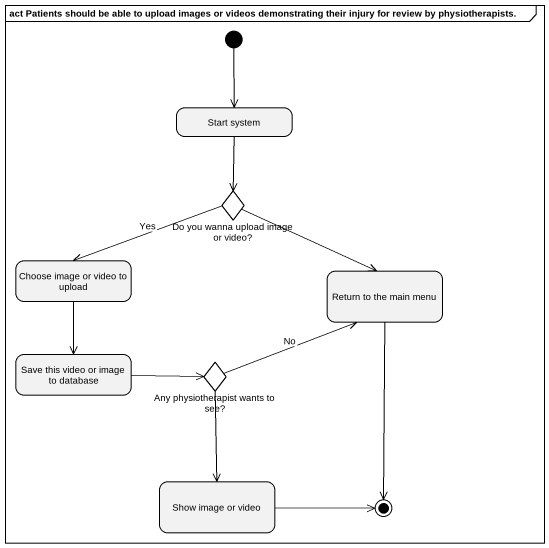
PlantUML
@startuml
mainframe act Patients should be able to upload images or videos demonstrating their injury for review by physiotherapists.
hide empty description
state "Start system" as Start_system
state "Do you wanna upload image or video?" as Do_you_wanna_upload_image <<choice>>
state "Choose image or video to upload" as Choose_image_or_video_to
state "Return to the main menu" as Return_to_the_main_menu
state "Save this video or image to database" as Save_this_video_or_image_to
state "Any physiotherapist wants to see?" as Any_physiotherapist_wants <<choice>>
state "Show image or video" as Show_image_or_video
[*] --> Start_system
Start_system --> Do_you_wanna_upload_image
Do_you_wanna_upload_image -left-> Choose_image_or_video_to : Yes
Do_you_wanna_upload_image --> Return_to_the_main_menu
Choose_image_or_video_to --> Save_this_video_or_image_to
Save_this_video_or_image_to -right-> Any_physiotherapist_wants
Any_physiotherapist_wants -right-> Return_to_the_main_menu : No
Any_physiotherapist_wants --> Show_image_or_video
Return_to_the_main_menu --> [*]
Show_image_or_video -right-> [*]
@enduml
